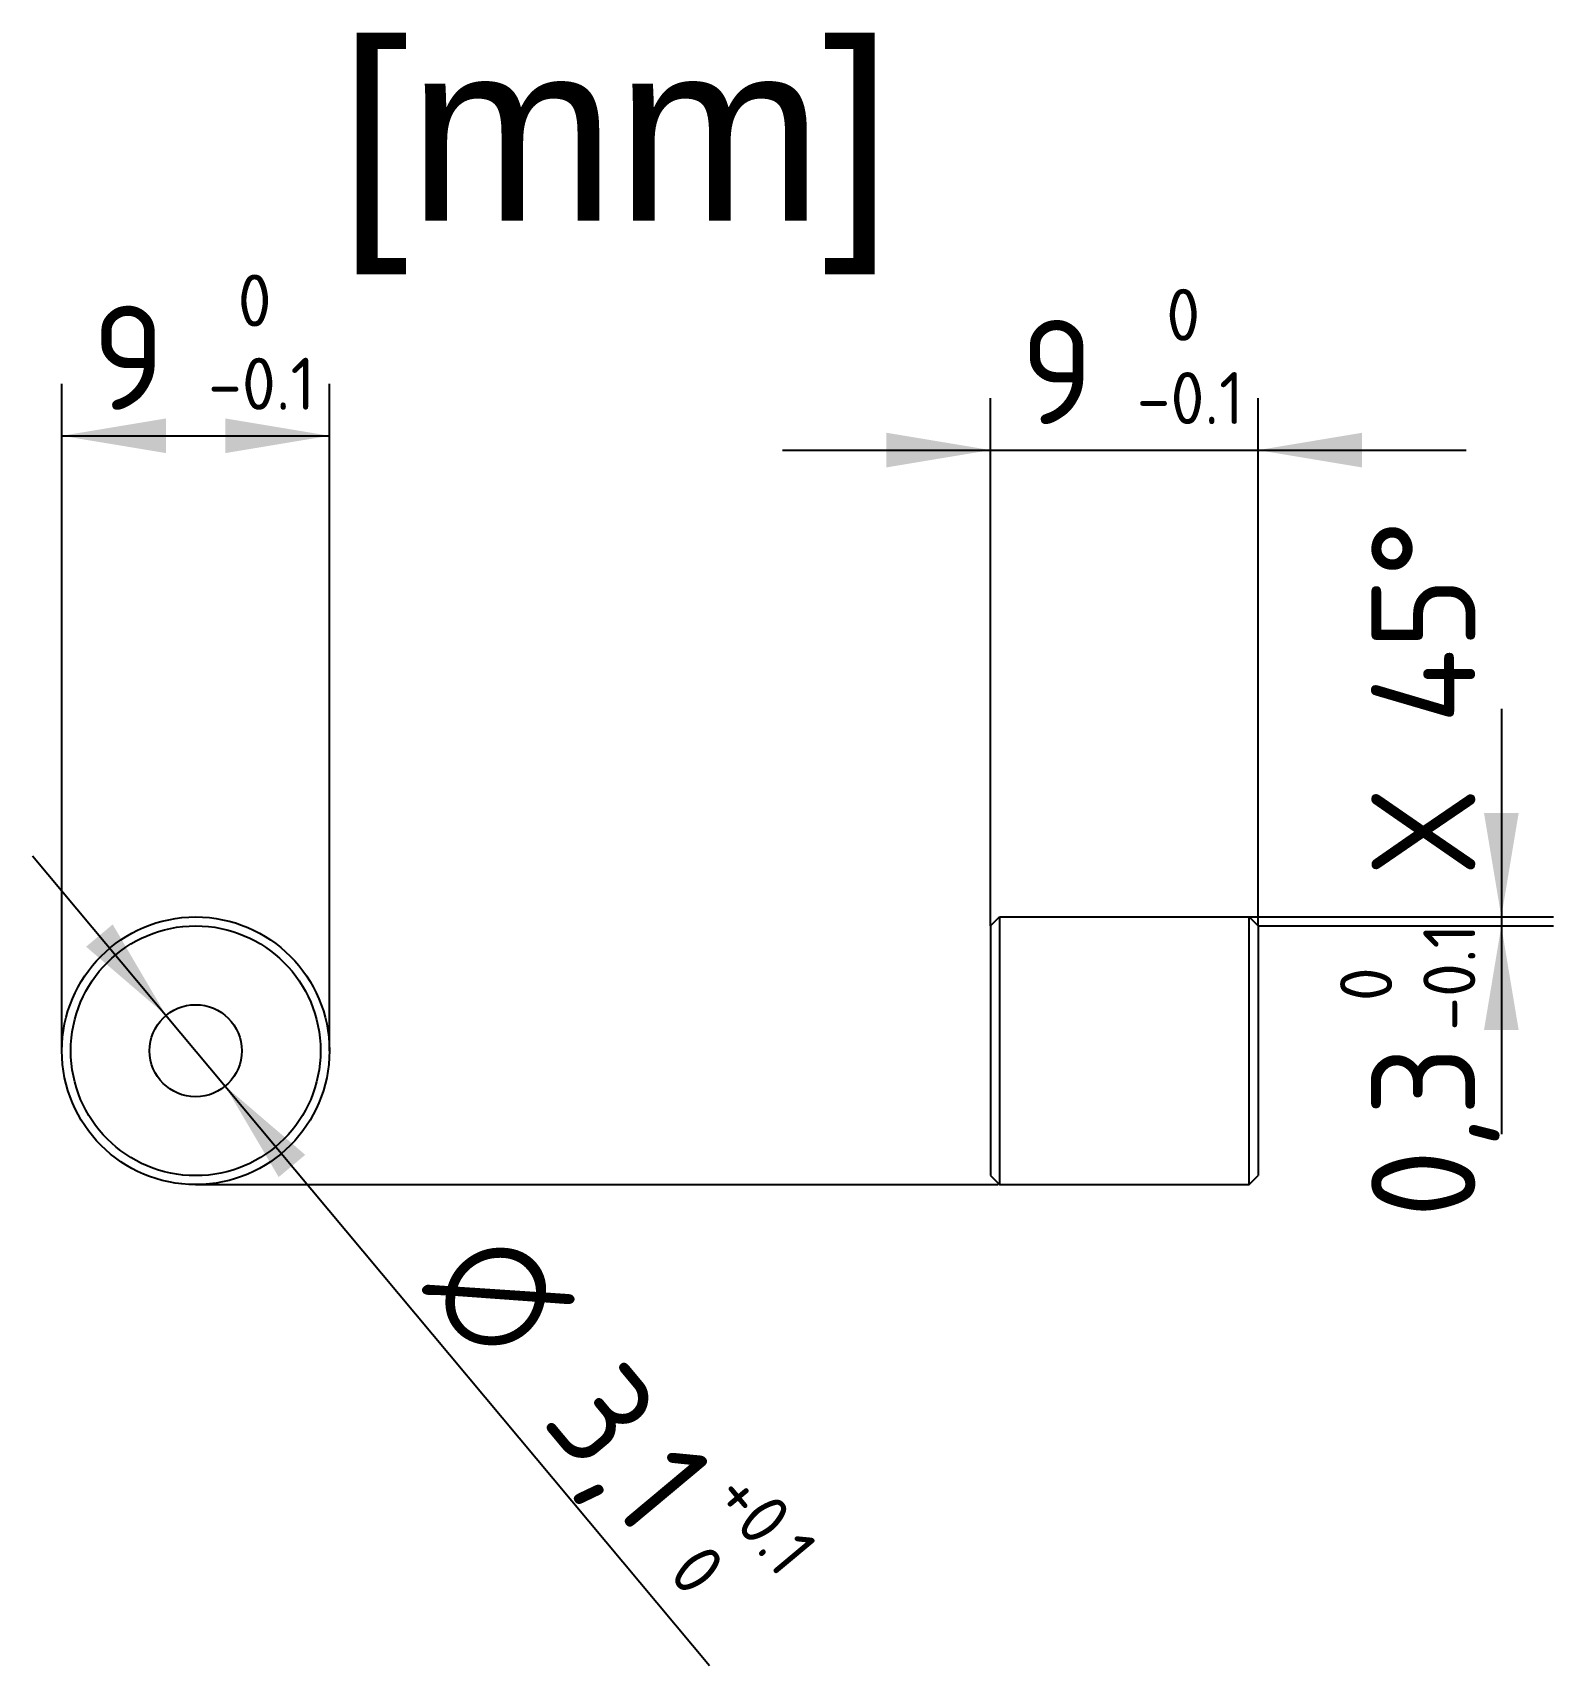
# Model space of a CAD drawing. Header units: millimetres. Extents: x 60 to 111.2, y 221.3 to 276.2.
import ezdxf
from ezdxf.enums import TextEntityAlignment as Align
from ezdxf.lldxf.tags import DXFTag

# ---------------------------------------------------------------- set-up
doc = ezdxf.new("R2010")
doc.units = ezdxf.units.MM
doc.layers.add('Default', color=7, linetype='Continuous')
doc.styles.add('SEACAD_arial_ttf', font='arial.ttf')
doc.styles.add('SEACAD_seiso_ttf', font='seiso.ttf')
doc.styles.add('SEACAD_semeci1_ttf', font='semeci1.ttf')
tags = doc.linetypes.add('HIDDEN2', pattern=[4.7625, 3.175, -1.5875]).pattern_tags.tags
tags[6:7] = [DXFTag(74, 4), DXFTag(75, 0), DXFTag(340, '0'), DXFTag(46, 0.0), DXFTag(50, 0.0), DXFTag(44, 0.0), DXFTag(45, 0.0)]
tags[4:5] = [DXFTag(74, 4), DXFTag(75, 0), DXFTag(340, '0'), DXFTag(46, 0.0), DXFTag(50, 0.0), DXFTag(44, 0.0), DXFTag(45, 0.0)]
doc.dimstyles.new('ISO', dxfattribs={"dimtxt": 3.5, "dimasz": 3.5, "dimexe": 1.75, "dimexo": 0, "dimgap": 1.75, "dimtad": 1, "dimtxsty": 'SEACAD_seiso_ttf', "dimblk1": '_SE_FILLED', "dimblk2": '_SE_FILLED', "dimsah": 1, "dimcen": 1.75, "dimadec": 0, "dimazin": 0, "dimtfac": 1, "dimtmove": 0, "dimatfit": 3, "dimfxl": 1, "dimtolj": 1, "dimarcsym": 0})

# ---------------------------------------------------------------- blocks, each defined once
blk = doc.blocks.new('DMBLK13')
at = {"layer": 'Default', "linetype": 'Continuous'}
for points in [[(64.494, 263.218), (60.994, 262.635), (64.494, 262.052)], [(66.494, 263.218), (66.494, 262.052), (69.994, 262.635)]]:
    blk.add_hatch(color=7, dxfattribs=at).paths.add_polyline_path(points)
at = {"layer": 'Default', "color": 7, "linetype": 'Continuous'}
for p, q in [((60.994, 241.952), (60.994, 264.385)), ((69.994, 241.952), (69.994, 264.385)), ((60.994, 262.635), (69.994, 262.635))]:
    blk.add_line(p, q, dxfattribs=at)
at = {"layer": 'Default', "color": 7, "linetype": 'Continuous', "style": 'SEACAD_seiso_ttf'}
for s, height, p in [('0', 1.75, (66.906, 268.06)), ('9', 3.5, (62.014, 267.01)), ('-0.1', 1.75, (65.912, 265.26))]:
    blk.add_text(s, height=height, dxfattribs=at).set_placement(p, align=Align.TOP_LEFT)
blk = doc.blocks.new('_SE_FILLED')
at = {"color": 0}
blk.add_line((0, 0), (-1, 0), dxfattribs=at)
blk.add_solid([(0, 0), (-1, -0.1665), (-1, 0.1665), (0, 0)], dxfattribs=at)
blk = doc.blocks.new('DMBLK14')
at = {"layer": 'Default', "linetype": 'Continuous'}
for points in [[(62.703, 246.201), (61.808, 245.452), (64.5, 243.141)], [(69.181, 238.452), (66.488, 240.763), (68.286, 237.703)]]:
    blk.add_hatch(color=7, dxfattribs=at).paths.add_polyline_path(points)
at = {"layer": 'Default', "color": 7, "linetype": 'Continuous'}
for p, q in [((60.01, 248.512), (66.488, 240.763)), ((66.488, 240.763), (82.774, 221.282))]:
    blk.add_line(p, q, dxfattribs=at)
for s, height, style, p in [('O', 3.5, 'SEACAD_semeci1_ttf', (75.912, 236.312)), ('3,1', 3.5, 'SEACAD_seiso_ttf', (79.759, 231.711)), ('+0.1', 1.75, 'SEACAD_seiso_ttf', (84.187, 228.051)), ('0', 1.75, 'SEACAD_seiso_ttf', (82.676, 225.493))]:
    blk.add_text(s, height=height, rotation=309.8962, dxfattribs=dict(at, style=style)).set_placement(p, align=Align.TOP_LEFT)
blk = doc.blocks.new('DMBLK15')
at = {"layer": 'Default', "linetype": 'Continuous'}
for points in [[(88.731, 262.737), (88.731, 261.57), (92.231, 262.154)], [(104.731, 262.737), (101.231, 262.154), (104.731, 261.57)]]:
    blk.add_hatch(color=7, dxfattribs=at).paths.add_polyline_path(points)
at = {"layer": 'Default', "color": 7, "linetype": 'Continuous'}
for p, q in [((92.231, 246.152), (92.231, 263.904)), ((101.231, 246.152), (101.231, 263.904)), ((85.231, 262.154), (108.231, 262.154))]:
    blk.add_line(p, q, dxfattribs=at)
at = {"layer": 'Default', "color": 7, "linetype": 'Continuous', "style": 'SEACAD_seiso_ttf'}
for s, height, p in [('0', 1.75, (98.143, 267.579)), ('9', 3.5, (93.251, 266.529)), ('-0.1', 1.75, (97.149, 264.779))]:
    blk.add_text(s, height=height, dxfattribs=at).set_placement(p, align=Align.TOP_LEFT)
blk = doc.blocks.new('GDimGGroup')
at = {"layer": 'Default', "linetype": 'Continuous'}
for points in [[(109.999, 249.952), (108.832, 249.952), (109.416, 246.452)], [(109.999, 242.652), (109.416, 246.152), (108.832, 242.652)]]:
    blk.add_hatch(color=7, dxfattribs=at).paths.add_polyline_path(points)
at = {"layer": 'Default', "color": 7, "linetype": 'Continuous'}
for p, q in [((109.416, 253.452), (109.416, 239.152)), ((100.931, 246.452), (111.166, 246.452)), ((101.231, 246.152), (111.166, 246.152))]:
    blk.add_line(p, q, dxfattribs=at)
at = {"layer": 'Default', "color": 7, "linetype": 'Continuous', "style": 'SEACAD_seiso_ttf'}
for s, height, p in [(' X 45°', 3.5, (105.041, 245.686)), ('-0.1', 1.75, (106.791, 242.623)), ('0', 1.75, (103.991, 243.617)), ('0,3', 3.5, (105.041, 236.339))]:
    blk.add_text(s, height=height, rotation=90, dxfattribs=at).set_placement(p, align=Align.TOP_LEFT)

msp = doc.modelspace()

# ---------------------------------------------------------------- linework, layer by layer
at = {"layer": 'Default', "color": 7, "linetype": 'Continuous'}
for p, q in [((92.231, 246.152), (92.531, 246.452)), ((92.231, 246.152), (92.231, 237.752)), ((92.531, 246.452), (100.931, 246.452)), ((92.531, 246.452), (92.531, 237.452)), ((100.931, 246.452), (101.231, 246.152)), ((100.931, 237.452), (100.931, 246.452)), ((101.231, 246.152), (101.231, 237.752)), ((92.231, 237.752), (92.531, 237.452)), ((92.531, 237.452), (100.931, 237.452)), ((100.931, 237.452), (101.231, 237.752))]:
    msp.add_line(p, q, dxfattribs=at)
at = {"layer": 'Default', "color": 7, "linetype": 'HIDDEN2'}
msp.add_line((65.494, 237.452), (92.494, 237.452), dxfattribs=at)
at = {"layer": 'Default', "color": 7, "linetype": 'Continuous'}
for radius in [4.5, 4.2, 1.55]:
    msp.add_circle((65.494, 241.952), radius, dxfattribs=at)

# ---------------------------------------------------------------- block references
at = {"layer": 'Default'}
msp.add_blockref('GDimGGroup', (0, 0), dxfattribs=at)

# ---------------------------------------------------------------- texts
at = {"layer": 'Default', "color": 7, "linetype": 'Continuous', "style": 'SEACAD_arial_ttf'}
msp.add_text('[mm]', height=6, dxfattribs=at).set_placement((70.311, 275.874), align=Align.TOP_LEFT)

# ---------------------------------------------------------------- dimensions: what is measured, and where the dimension line sits
at = {"layer": 'Default', "color": 7, "linetype": 'Continuous'}
for base, p1, p2, picture, middle in [((60.994, 262.635), (60.994, 241.952), (69.994, 241.952), 'DMBLK13', (65.494, 262.635)), ((92.231, 262.154), (92.231, 246.152), (101.231, 246.152), 'DMBLK15', (96.731, 262.154))]:
    dim = msp.add_linear_dim(base=base, p1=p1, p2=p2, angle=0, text='\\A1;<>{\\H0.5x; \\S0^ -0.1;}', dimstyle='ISO', dxfattribs=at)
    dim.commit()
    dim.dimension.update_dxf_attribs({"geometry": picture, "text_midpoint": middle, "dimtype": 161})
dim = msp.add_diameter_dim_2p(p1=(64.5, 243.141), p2=(66.488, 240.763), text='\\A1;<>{\\H0.5x; \\S+0.1^ 0;}', dimstyle='ISO', override={"dimtmove": 1}, dxfattribs=at)
dim.commit()
dim.dimension.update_dxf_attribs({"geometry": 'DMBLK14', "text_midpoint": (71.77, 234.446), "dimtype": 163})

doc.saveas('drawing.dxf')
